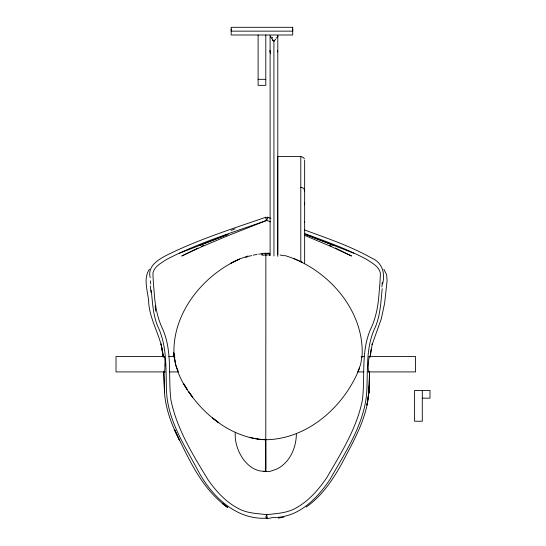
<?xml version="1.0" encoding="UTF-8"?>
<svg xmlns="http://www.w3.org/2000/svg" width="546" height="546" viewBox="0 0 546 546"><rect width="100%" height="100%" fill="white"/><g stroke="black" fill="none" stroke-linecap="round" stroke-linejoin="round"><path stroke-width="0.82" d="M231.19 29.04L231.19 31.142L292.717 31.142L292.717 29.04M265.793 439.762L265.861 255.166M265.793 439.168L265.793 468.891C263.95 474.924 275.259 469.287 277.054 468.939C289.912 462.482 296.341 447.577 296.369 433.722M369.417 379.006L368.891 391.816L366.96 405.125L368.843 392.513L369.485 372.7M369.41 379.804L369.505 371.212M368.318 365.015L368.338 364.223A7.664 0.785 -88.5 0 1 368.366 363.104M358.497 370.263L360.694 364.223L361.978 356.545M235.312 432.2C233.743 449.399 247.092 472.72 265.8 471.205M369.26 385.394L368.843 392.513L368.891 391.816C367.274 417.758 353.788 440.622 342.055 463.097C332.883 479.716 321.949 496.082 306.135 507.077M370.113 357.207L372.263 343.871L372.099 344.649L381.279 318.905L384.589 303.433L387.08 280.897L386.65 274.911L383.872 269.226M370.181 356.402L371.109 349.16M382.596 284.016C385.339 273.143 382.377 262.462 371.328 257.91C350.252 246 327.136 238.302 304.511 229.941M382.193 288.691C380.883 301.617 380.419 314.96 375.307 327.109C365.165 348.061 368.14 371.915 366.584 394.41C363.431 425.73 344.922 452.941 329.804 479.729C321.096 492.492 310.572 504.675 296.655 511.882C290.226 515.24 283.081 517.021 275.866 517.547C272.754 516.229 263.24 521.983 266.66 514.653C277.286 513.445 288.506 513.056 297.782 506.947C309.835 499.836 319.076 488.923 326.883 477.491C341.066 453.098 356.893 428.18 362.36 400.17C365.404 376.003 360.517 350.245 371.376 327.511C375.914 317.444 377.989 306.483 378.897 295.529C379.463 288.035 380.282 280.542 380.371 273.027C378.917 266.305 372.079 263.117 366.926 259.541C347.058 248.86 325.709 241.4 304.634 233.524M362.025 357.132C365.158 310.77 327.6 268.345 284.684 255.487M267.861 217.526C267.82 216.776 267.615 216.858 266.885 217.977C265.472 217.199 265.922 217.008 265.411 217.199M265.752 253.419L264.182 253.59M174.167 356.572L175.641 364.974L178.255 371.287M269.697 254.661L269.704 254.627A6.811 0.628 1.2 0 1 269.533 254.805M359.589 368.045C344.758 405.821 308.524 438.731 266.523 439.735M195.147 249.406L181.75 256.013L201.679 246.758L229.538 235.033L266.66 220.441L267.874 217.383L270.912 218.4M361.595 357.009L361.923 356.545M149.454 269.226C142.486 279.327 148.519 292.301 148.737 303.433C150.341 321.69 161.555 337.421 163.118 355.623L161.063 343.871L163.206 357.207M358.381 370.461L357.937 371.116M277.361 36.8L276.433 38.138M275.744 39.094L274.993 40.104M274.611 40.568L274.577 40.609A1.754 1.228 -6.4 0 1 274.215 40.882M195.877 249.044L197.966 248.027M201.508 246.328L203.788 245.27M274.167 40.943L273.662 40.902M231.135 230.405L235.06 228.87M179.484 253.255L228.112 234.309L199.208 245.536M245.591 257.453L247.87 256.6M248.068 255.992L239.428 259.057L231.019 263.097L239.36 259.138C201.959 275.71 170.796 315.042 174.167 357.371M270.618 221.799L266.66 220.441C232.855 232.357 198.28 242.902 166.394 259.541C161.247 263.117 154.409 266.305 152.955 273.027C153.044 280.542 153.863 288.035 154.429 295.529C155.337 306.483 157.412 317.444 161.95 327.511C172.809 350.245 167.922 376.003 170.966 400.17C176.87 429.17 193.079 455.2 208.326 480.214C216.298 491.393 225.839 501.992 238.186 508.394C246.881 513.417 257.043 513.39 266.66 514.653C267.526 517.588 267.226 518.98 266.264 518.447M267.281 518.168L267.219 518.188A1.208 0.819 -1.4 0 1 266.987 518.222M269.417 254.798L263.936 255.119M248.628 256.313L251.726 255.576M253.276 255.207L257.146 254.279M278.364 518.168L283.906 517.103M266.987 518.236L266.332 518.236A1.208 0.846 0.7 0 1 266.093 518.195C236.773 519.778 213.602 497.775 199.822 474.03C186.166 447.761 167.793 421.696 166.523 391.154C165.643 369.287 167.486 346.212 157.576 325.962C153.01 314.605 152.498 302.238 151.269 290.213M258.708 254.129L261.841 253.822M262.21 253.364L269.697 253.208L269.704 255.637M262.155 253.371L261.964 254.996M265.8 253.44L269.724 253.624M258.108 79.313L265.8 79.313M304.375 158.92L303.515 157.617L300.798 156.484L277.723 156.484L277.723 254.381M164.53 356.538L116.018 356.538L116.018 371.915L165.377 371.915M168.782 356.538L174.74 356.538M361.111 356.538L364.516 356.538M368.768 356.538L415.574 356.538L415.574 371.915L367.922 371.915M169.635 371.915L178.146 371.915M357.705 371.915L363.663 371.915M422.29 398.164L429.982 398.164L429.982 390.472L414.598 390.472L414.598 421.232L422.29 421.232L422.29 390.472M263.855 471.526L264.298 471.546M273.908 40.998L273.955 255.978M257.773 439.066L265.772 439.803C246.144 439.018 227.477 430.507 212.565 417.99L218.775 422.727C206.825 414.291 196.54 403.542 188.466 391.359L192.574 397.167L187.688 390.486L183.476 383.449L187.121 389.4C179.47 378.596 174.986 365.943 173.724 352.791L174.904 360.578M249.843 437.489L257.644 439.045M280.091 254.968L284.063 255.787M302.409 262.333L293.598 258.381M174.208 356.538L174.925 357.923M334.118 245.536L305.207 234.309L353.842 253.255M304.559 235.36L331.647 246.758L351.576 256.013L342.465 251.549M329.538 245.27L331.818 246.328M335.36 248.027L337.448 249.044M338.179 249.406L341.823 251.228M164.482 371.915L164.285 371.464M369.301 356.538L369.465 356.879M163.827 371.253L164.482 392.513C165.738 409.459 171.874 425.484 179.6 440.458L174.331 429.286C188.179 457.459 201.167 488.793 227.757 507.439L222.631 503.624M222.133 503.255L227.191 507.077M272.918 40.104L270.55 36.8M266.66 220.441L265.452 217.383C232.958 228.549 200.027 239.005 169.055 254.033C159.985 258.565 147.017 265.26 150.205 277.627M270.543 53.501L270.366 52.744A11.097 8.443 83.1 0 1 270.304 52.518M270.318 52.512L270.229 51.959M150.73 284.016L150.464 280.828M164.482 392.513L163.841 372.7M165.001 365.015L164.988 364.223A7.664 0.778 88.5 0 0 164.947 363.117M265.8 471.355L265.772 439.721M304.641 160.333L304.641 263.684M300.798 156.484L300.798 261.711M277.798 35.381L277.798 256.361M270.106 35.381L270.106 255.528M265.8 34.992L265.8 85.367L258.108 85.367L258.108 34.992M265.813 253.221L265.8 255.603M382.275 282.398A106.989 8.75 -86.8 0 1 381.893 286.882M267.909 217.349A5.89 1.972 -53.3 0 1 267.902 217.499M155.214 305.835A109.548 5.426 84.5 0 1 155.549 311.084M150.928 292.424A104.627 9.391 86.9 0 1 150.348 285.927M164.025 356.572A7.733 0.867 88.6 0 1 165.11 362.831M163.848 356.675A7.658 0.642 85.1 0 1 163.984 357.029M164.953 364.96A7.685 0.614 89.8 0 1 164.482 371.765M368.441 363.227A7.733 0.662 -86.8 0 1 369.287 356.791M368.843 371.887A7.685 0.771 -88.5 0 1 368.195 365.165M369.048 371.894A7.712 0.621 88.7 0 1 368.85 371.328M263.527 255.173A5.494 0.512 -3.4 0 1 262.21 254.784M300.798 187.319A3.842 3.713 0 0 1 304.641 191.032M304.641 202.648A3.842 3.829 0 0 1 304.375 204.061M304.641 203.453A3.842 3.822 0 0 1 304.375 204.859M304.375 221.915A3.842 0.976 0 0 1 304.641 222.277M273.635 40.923A1.754 1.283 2.3 0 1 273.348 40.657M272.597 40.602A9.876 5.235 23 0 1 272.249 40.09M270.72 36.937A12.026 1.529 43.7 0 1 270.632 36.8M272.782 38.09A9.685 1.358 42.1 0 1 271.922 37.08M270.024 51.16A8.477 7.337 82.8 0 1 269.997 50.403M270.12 51.979A9.664 7.944 83.4 0 1 270.045 51.351M277.286 36.166A9.685 1.918 -30.2 0 1 278.119 36.227M277.593 36.541A12.026 1.583 -43.1 0 1 277.518 36.671M274.194 40.111A9.876 4.3 -29.7 0 1 273.812 40.527M277.648 51.331A9.664 7.726 -83.4 0 1 277.573 51.945M277.682 50.416A8.477 7.112 -83.3 0 1 277.655 51.147M292.717 27.3L231.19 27.3L231.19 34.992L292.717 34.992L292.717 27.3"/></g></svg>
